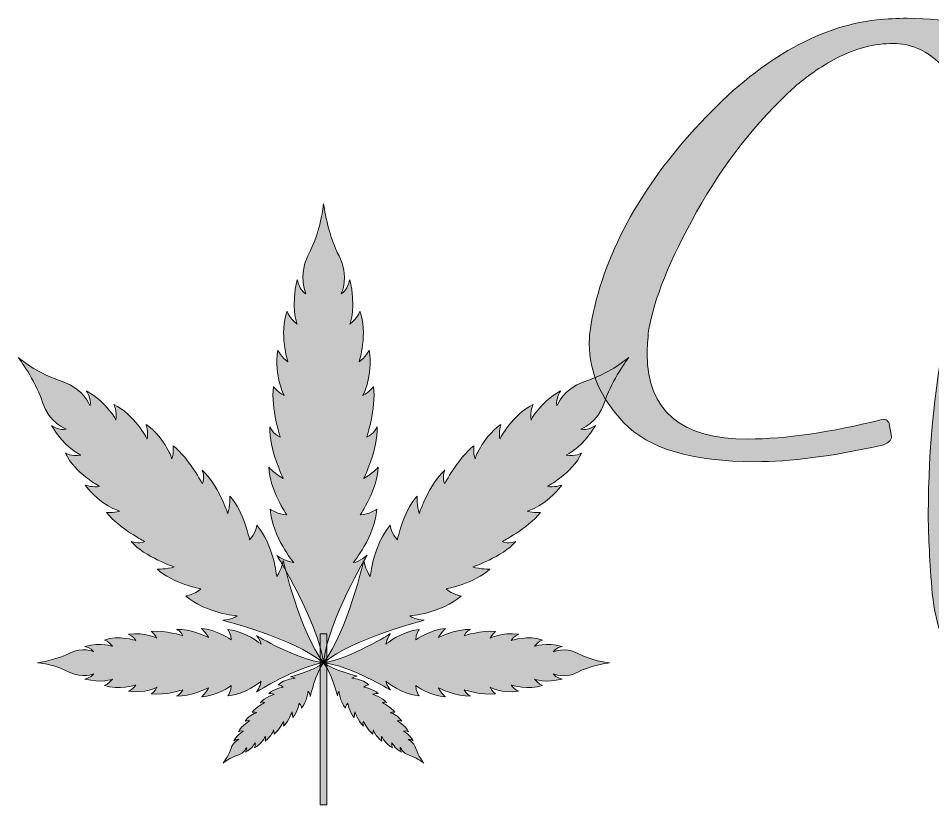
# Model space of a CAD drawing. Extents: x 554 to 1446, y -1398 to -601.
# Drawn here: x 553.7 to 776.8, y -1089.7 to -897.8 of the extents above; entities that cross this region are included whole.
import ezdxf

# ---------------------------------------------------------------- set-up
doc = ezdxf.new("R2010")
doc.units = 0
doc.header["$MEASUREMENT"] = 0
doc.layers.add('katman 1', color=7, linetype='Continuous')

# ---------------------------------------------------------------- blocks, each defined once
blk = doc.blocks.new('block 3')
at = {"layer": 'katman 1', "true_color": 0xffffff}
h = blk.add_hatch(color=7, dxfattribs=at)
h.dxf.hatch_style = 2
edge = h.paths.add_edge_path()
edge.add_spline(control_points=[(869.11, -1082.51), (849.24, -1080.91), (839.08, -1068.27), (838.62, -1044.61), (838.62, -1044.61), (825.18, -1058.45), (825.18, -1058.45), (818.41, -1065.91), (811.23, -1069.64), (803.65, -1069.64), (794.57, -1069.64), (787.94, -1066.07), (783.75, -1058.93), (779.56, -1051.79), (777.17, -1044.41), (776.6, -1036.79), (776.02, -1029.17), (775.74, -1023.12), (775.74, -1018.63), (775.74, -1002.67), (777.46, -986.14), (780.91, -969.06), (784.01, -955.67), (785.56, -943.79), (785.56, -933.45), (785.56, -921.82), (783.09, -913.48), (778.15, -908.42), (774.82, -905.46), (771.2, -903.97), (767.3, -903.97), (762.59, -903.97), (757.94, -905.18), (753.34, -907.58), (749.32, -909.75), (745.93, -912.08), (743.18, -914.56), (733.76, -923.14), (725.78, -933.31), (719.23, -945.06), (712.68, -956.81), (708.78, -966.45), (707.52, -973.99), (707.29, -976.08), (707.17, -978), (707.17, -979.77), (707.17, -993.56), (715.38, -1000.46), (731.81, -1000.46), (740.88, -1000.46), (751.85, -998.86), (764.71, -995.65), (765.06, -995.65), (765.32, -995.69), (765.49, -995.77), (765.66, -995.85), (765.77, -995.95), (765.83, -996.07), (765.89, -996.19), (765.98, -996.29), (766.09, -996.37), (766.09, -996.37), (766.78, -999.74), (766.78, -999.74), (766.78, -1000.86), (765.92, -1001.62), (764.2, -1002.02), (752.25, -1004.67), (742.03, -1005.99), (733.53, -1005.99), (718.14, -1005.99), (707.46, -1002.83), (701.49, -996.49), (695.86, -990.56), (693.05, -984.14), (693.05, -977.24), (693.05, -975.88), (693.16, -974.43), (693.39, -972.91), (696.26, -955.91), (705.22, -939.34), (720.27, -923.22), (734.28, -908.23), (748.58, -899.88), (763.16, -898.2), (765.69, -897.96), (768.16, -897.84), (770.57, -897.84), (781.02, -897.84), (789.18, -899.92), (795.03, -904.09), (802.15, -909.07), (806.66, -915.26), (808.56, -922.68), (810.45, -930.1), (811.4, -937.22), (811.4, -944.04), (811.4, -954.3), (810.08, -966.53), (807.44, -980.73), (805.83, -987.55), (803.93, -997.55), (801.75, -1010.75), (799.57, -1023.94), (798.48, -1034.99), (798.48, -1043.89), (798.48, -1046.86), (798.59, -1049.71), (798.82, -1052.43), (799.86, -1059.89), (801.12, -1063.68), (802.61, -1063.8), (804.11, -1063.92), (804.97, -1063.98), (805.2, -1063.98), (809.91, -1063.98), (815.82, -1058.05), (822.94, -1046.18), (830.41, -1033.99), (838.91, -1011.21), (848.44, -977.84), (854.64, -956.19), (857.97, -940.07), (858.43, -929.48), (858.43, -927.39), (859.64, -926.23), (862.05, -925.99), (868.14, -925.35), (871.7, -925.03), (872.73, -925.03), (881.92, -925.03), (886.69, -927.67), (887.03, -932.97), (886.23, -943.48), (883.35, -955.22), (878.42, -968.22), (878.42, -968.22), (876.35, -974.35), (876.35, -974.35), (876.01, -975.8), (875.43, -977.8), (874.63, -980.37), (872.56, -986.79), (870.12, -995.17), (867.31, -1005.51), (864.49, -1015.86), (862.4, -1025.38), (861.02, -1034.09), (859.64, -1042.79), (858.95, -1049.83), (858.95, -1055.2), (858.95, -1058.49), (859.12, -1061.54), (859.47, -1064.34), (860.61, -1071.8), (864.12, -1075.89), (869.98, -1076.62), (869.98, -1076.62), (870.15, -1076.62), (870.15, -1076.62), (875.66, -1076.62), (880.4, -1073.51), (884.36, -1067.29), (888.32, -1061.08), (891.68, -1053.44), (894.44, -1044.37), (897.2, -1035.31), (899.89, -1026.37), (902.54, -1017.54), (912.87, -981.13), (925.28, -943.88), (939.75, -905.78), (940.32, -905.22), (941.24, -904.94), (942.51, -904.94), (942.51, -904.94), (946.3, -905.78), (946.3, -905.78), (946.3, -905.78), (953.88, -907.22), (953.88, -907.22), (960.88, -908.75), (964.39, -911.75), (964.39, -916.24), (964.39, -918.01), (964.04, -919.53), (963.35, -920.82), (963.35, -920.82), (963.35, -920.94), (963.35, -920.94), (950.6, -954.46), (940.44, -982.58), (932.86, -1005.27), (932.86, -1005.27), (931.31, -1009.84), (931.31, -1009.84), (916.26, -1058.29), (896.16, -1082.51), (871.01, -1082.51), (871.01, -1082.51), (869.11, -1082.51), (869.11, -1082.51)], knot_values=[0, 0, 0, 0, 1, 1, 1, 2, 2, 2, 3, 3, 3, 4, 4, 4, 5, 5, 5, 6, 6, 6, 7, 7, 7, 8, 8, 8, 9, 9, 9, 10, 10, 10, 11, 11, 11, 12, 12, 12, 13, 13, 13, 14, 14, 14, 15, 15, 15, 16, 16, 16, 17, 17, 17, 18, 18, 18, 19, 19, 19, 20, 20, 20, 21, 21, 21, 22, 22, 22, 23, 23, 23, 24, 24, 24, 25, 25, 25, 26, 26, 26, 27, 27, 27, 28, 28, 28, 29, 29, 29, 30, 30, 30, 31, 31, 31, 32, 32, 32, 33, 33, 33, 34, 34, 34, 35, 35, 35, 36, 36, 36, 37, 37, 37, 38, 38, 38, 39, 39, 39, 40, 40, 40, 41, 41, 41, 42, 42, 42, 43, 43, 43, 44, 44, 44, 45, 45, 45, 46, 46, 46, 47, 47, 47, 48, 48, 48, 49, 49, 49, 50, 50, 50, 51, 51, 51, 52, 52, 52, 53, 53, 53, 54, 54, 54, 55, 55, 55, 56, 56, 56, 57, 57, 57, 58, 58, 58, 59, 59, 59, 60, 60, 60, 61, 61, 61, 62, 62, 62, 63, 63, 63, 64, 64, 64, 65, 65, 65, 66, 66, 66, 67, 67, 67, 67], degree=3, periodic=1)
at = {"layer": 'katman 1', "lineweight": 0}
blk.add_open_spline([(869.11, -1082.51), (849.24, -1080.91), (839.08, -1068.27), (838.62, -1044.61), (838.62, -1044.61), (825.18, -1058.45), (825.18, -1058.45), (818.41, -1065.91), (811.23, -1069.64), (803.65, -1069.64), (794.57, -1069.64), (787.94, -1066.07), (783.75, -1058.93), (779.56, -1051.79), (777.17, -1044.41), (776.6, -1036.79), (776.02, -1029.17), (775.74, -1023.12), (775.74, -1018.63), (775.74, -1002.67), (777.46, -986.14), (780.91, -969.06), (784.01, -955.67), (785.56, -943.79), (785.56, -933.45), (785.56, -921.82), (783.09, -913.48), (778.15, -908.42), (774.82, -905.46), (771.2, -903.97), (767.3, -903.97), (762.59, -903.97), (757.94, -905.18), (753.34, -907.58), (749.32, -909.75), (745.93, -912.08), (743.18, -914.56), (733.76, -923.14), (725.78, -933.31), (719.23, -945.06), (712.68, -956.81), (708.78, -966.45), (707.52, -973.99), (707.29, -976.08), (707.17, -978), (707.17, -979.77), (707.17, -993.56), (715.38, -1000.46), (731.81, -1000.46), (740.88, -1000.46), (751.85, -998.86), (764.71, -995.65), (765.06, -995.65), (765.32, -995.69), (765.49, -995.77), (765.66, -995.85), (765.77, -995.95), (765.83, -996.07), (765.89, -996.19), (765.98, -996.29), (766.09, -996.37), (766.09, -996.37), (766.78, -999.74), (766.78, -999.74), (766.78, -1000.86), (765.92, -1001.62), (764.2, -1002.02), (752.25, -1004.67), (742.03, -1005.99), (733.53, -1005.99), (718.14, -1005.99), (707.46, -1002.83), (701.49, -996.49), (695.86, -990.56), (693.05, -984.14), (693.05, -977.24), (693.05, -975.88), (693.16, -974.43), (693.39, -972.91), (696.26, -955.91), (705.22, -939.34), (720.27, -923.22), (734.28, -908.23), (748.58, -899.88), (763.16, -898.2), (765.69, -897.96), (768.16, -897.84), (770.57, -897.84), (781.02, -897.84), (789.18, -899.92), (795.03, -904.09), (802.15, -909.07), (806.66, -915.26), (808.56, -922.68), (810.45, -930.1), (811.4, -937.22), (811.4, -944.04), (811.4, -954.3), (810.08, -966.53), (807.44, -980.73), (805.83, -987.55), (803.93, -997.55), (801.75, -1010.75), (799.57, -1023.94), (798.48, -1034.99), (798.48, -1043.89), (798.48, -1046.86), (798.59, -1049.71), (798.82, -1052.43), (799.86, -1059.89), (801.12, -1063.68), (802.61, -1063.8), (804.11, -1063.92), (804.97, -1063.98), (805.2, -1063.98), (809.91, -1063.98), (815.82, -1058.05), (822.94, -1046.18), (830.41, -1033.99), (838.91, -1011.21), (848.44, -977.84), (854.64, -956.19), (857.97, -940.07), (858.43, -929.48), (858.43, -927.39), (859.64, -926.23), (862.05, -925.99), (868.14, -925.35), (871.7, -925.03), (872.73, -925.03), (881.92, -925.03), (886.69, -927.67), (887.03, -932.97), (886.23, -943.48), (883.35, -955.22), (878.42, -968.22), (878.42, -968.22), (876.35, -974.35), (876.35, -974.35), (876.01, -975.8), (875.43, -977.8), (874.63, -980.37), (872.56, -986.79), (870.12, -995.17), (867.31, -1005.51), (864.49, -1015.86), (862.4, -1025.38), (861.02, -1034.09), (859.64, -1042.79), (858.95, -1049.83), (858.95, -1055.2), (858.95, -1058.49), (859.12, -1061.54), (859.47, -1064.34), (860.61, -1071.8), (864.12, -1075.89), (869.98, -1076.62), (869.98, -1076.62), (870.15, -1076.62), (870.15, -1076.62), (875.66, -1076.62), (880.4, -1073.51), (884.36, -1067.29), (888.32, -1061.08), (891.68, -1053.44), (894.44, -1044.37), (897.2, -1035.31), (899.89, -1026.37), (902.54, -1017.54), (912.87, -981.13), (925.28, -943.88), (939.75, -905.78), (940.32, -905.22), (941.24, -904.94), (942.51, -904.94), (942.51, -904.94), (946.3, -905.78), (946.3, -905.78), (946.3, -905.78), (953.88, -907.22), (953.88, -907.22), (960.88, -908.75), (964.39, -911.75), (964.39, -916.24), (964.39, -918.01), (964.04, -919.53), (963.35, -920.82), (963.35, -920.82), (963.35, -920.94), (963.35, -920.94), (950.6, -954.46), (940.44, -982.58), (932.86, -1005.27), (932.86, -1005.27), (931.31, -1009.84), (931.31, -1009.84), (916.26, -1058.29), (896.16, -1082.51), (871.01, -1082.51), (871.01, -1082.51), (869.11, -1082.51), (869.11, -1082.51)], degree=3, knots=[0, 0, 0, 0, 1, 1, 1, 2, 2, 2, 3, 3, 3, 4, 4, 4, 5, 5, 5, 6, 6, 6, 7, 7, 7, 8, 8, 8, 9, 9, 9, 10, 10, 10, 11, 11, 11, 12, 12, 12, 13, 13, 13, 14, 14, 14, 15, 15, 15, 16, 16, 16, 17, 17, 17, 18, 18, 18, 19, 19, 19, 20, 20, 20, 21, 21, 21, 22, 22, 22, 23, 23, 23, 24, 24, 24, 25, 25, 25, 26, 26, 26, 27, 27, 27, 28, 28, 28, 29, 29, 29, 30, 30, 30, 31, 31, 31, 32, 32, 32, 33, 33, 33, 34, 34, 34, 35, 35, 35, 36, 36, 36, 37, 37, 37, 38, 38, 38, 39, 39, 39, 40, 40, 40, 41, 41, 41, 42, 42, 42, 43, 43, 43, 44, 44, 44, 45, 45, 45, 46, 46, 46, 47, 47, 47, 48, 48, 48, 49, 49, 49, 50, 50, 50, 51, 51, 51, 52, 52, 52, 53, 53, 53, 54, 54, 54, 55, 55, 55, 56, 56, 56, 57, 57, 57, 58, 58, 58, 59, 59, 59, 60, 60, 60, 61, 61, 61, 62, 62, 62, 63, 63, 63, 64, 64, 64, 65, 65, 65, 66, 66, 66, 67, 67, 67, 67], dxfattribs=at)
blk = doc.blocks.new('block 8')
at = {"layer": 'katman 1', "true_color": 0x0dbf00}
h = blk.add_hatch(color=92, dxfattribs=at)
h.dxf.hatch_style = 2
h.paths.add_polyline_path([(629.04, -1089.66), (627.37, -1089.66), (627.37, -1047.97), (629.04, -1047.97)])
at = {"layer": 'katman 1', "lineweight": 0}
blk.add_lwpolyline([(629.04, -1089.66), (627.37, -1089.66), (627.37, -1047.97), (629.04, -1047.97), (629.04, -1089.66)], dxfattribs=at)
blk = doc.blocks.new('block 7')
at = {"layer": 'katman 1', "true_color": 0x0dbf00}
h = blk.add_hatch(color=92, dxfattribs=at)
h.dxf.hatch_style = 2
edge = h.paths.add_edge_path()
edge.add_spline(control_points=[(628.2, -943.06), (628.43, -944.75), (629.63, -951.32), (632, -955.79), (634.6, -960.7), (632.54, -965.01), (632.54, -965.01), (632.58, -964.99), (632.62, -964.97), (632.65, -964.95), (634.03, -964.14), (634.6, -961.63), (634.6, -961.63), (636.28, -967.93), (634.65, -972.45), (634.65, -972.45), (636.6, -970.99), (637.09, -969.26), (637.09, -969.26), (639.1, -974.64), (636.91, -981.61), (636.91, -981.61), (638.34, -980.75), (639.37, -978.75), (639.37, -978.75), (640.29, -985.33), (637.8, -989.84), (637.8, -989.84), (639.37, -989.04), (640.43, -987.65), (640.43, -987.65), (641.05, -993.09), (638.77, -1000), (638.77, -1000), (640.41, -999.41), (641.27, -997.47), (641.27, -997.47), (641.58, -1002.9), (638.03, -1010.07), (638.03, -1010.07), (639.77, -1009.22), (641.57, -1007.32), (641.57, -1007.32), (641.32, -1012.9), (637.16, -1018.96), (637.16, -1018.96), (639.3, -1018.92), (641.19, -1017.58), (641.19, -1017.58), (640.72, -1024.29), (635.47, -1030.6), (635.47, -1030.6), (637.1, -1030.38), (638.85, -1028.79), (638.85, -1028.79), (638.85, -1028.79), (629.29, -1044.81), (628.2, -1055.03), (626.8, -1044.87), (616.83, -1028.86), (616.83, -1028.86), (616.83, -1028.86), (618.72, -1030.29), (620.94, -1030.6), (620.94, -1030.6), (615.68, -1024.29), (615.21, -1017.58), (615.21, -1017.58), (617.11, -1018.92), (619.24, -1018.96), (619.24, -1018.96), (615.09, -1012.9), (614.84, -1007.32), (614.84, -1007.32), (616.64, -1009.22), (618.38, -1010.07), (618.38, -1010.07), (614.83, -1002.9), (615.14, -997.47), (615.14, -997.47), (616, -999.41), (617.64, -1000), (617.64, -1000), (615.36, -993.09), (615.98, -987.65), (615.98, -987.65), (617.04, -989.04), (618.61, -989.84), (618.61, -989.84), (616.12, -985.33), (617.04, -978.75), (617.04, -978.75), (618.07, -980.75), (619.5, -981.61), (619.5, -981.61), (617.31, -974.64), (619.32, -969.26), (619.32, -969.26), (619.8, -970.99), (621.76, -972.45), (621.76, -972.45), (620.13, -967.93), (621.81, -961.63), (621.81, -961.63), (622.37, -964.14), (623.75, -964.95), (623.79, -964.97), (623.83, -964.99), (623.87, -965.01), (623.87, -965.01), (621.97, -960.66), (624.41, -955.79), (627.55, -949.51), (628, -944.84), (628.2, -943.06)], knot_values=[0, 0, 0, 0, 1, 1, 1, 2, 2, 2, 3, 3, 3, 4, 4, 4, 5, 5, 5, 6, 6, 6, 7, 7, 7, 8, 8, 8, 9, 9, 9, 10, 10, 10, 11, 11, 11, 12, 12, 12, 13, 13, 13, 14, 14, 14, 15, 15, 15, 16, 16, 16, 17, 17, 17, 18, 18, 18, 19, 19, 19, 20, 20, 20, 21, 21, 21, 22, 22, 22, 23, 23, 23, 24, 24, 24, 25, 25, 25, 26, 26, 26, 27, 27, 27, 28, 28, 28, 29, 29, 29, 30, 30, 30, 31, 31, 31, 32, 32, 32, 33, 33, 33, 34, 34, 34, 35, 35, 35, 36, 36, 36, 37, 37, 37, 38, 38, 38, 38], degree=3, periodic=1)
h = blk.add_hatch(color=92, dxfattribs=at)
h.dxf.hatch_style = 2
edge = h.paths.add_edge_path()
edge.add_spline(control_points=[(553.75, -980.57), (554.72, -981.85), (558.29, -987.02), (559.69, -991.56), (561.22, -996.55), (565.46, -998.05), (565.46, -998.05), (565.42, -998.07), (565.38, -998.08), (565.34, -998.09), (563.89, -998.47), (561.84, -997.17), (561.84, -997.17), (564.92, -1002.48), (569, -1004.4), (569, -1004.4), (566.73, -1004.73), (565.26, -1003.91), (565.26, -1003.91), (567.5, -1008.81), (573.59, -1012), (573.59, -1012), (572.07, -1012.37), (570.06, -1011.73), (570.06, -1011.73), (573.82, -1016.72), (578.48, -1018.06), (578.48, -1018.06), (576.9, -1018.57), (575.27, -1018.35), (575.27, -1018.35), (578.48, -1022.38), (584.58, -1025.46), (584.58, -1025.46), (583.1, -1026.16), (581.25, -1025.44), (581.25, -1025.44), (584.65, -1029.25), (591.77, -1031.66), (591.77, -1031.66), (590.06, -1032.26), (587.59, -1032.19), (587.59, -1032.19), (591.47, -1035.73), (598.26, -1037), (598.26, -1037), (596.81, -1038.39), (594.66, -1038.76), (594.66, -1038.76), (599.44, -1042.92), (607.13, -1043.61), (607.13, -1043.61), (605.89, -1044.55), (603.67, -1044.66), (603.67, -1044.66), (603.67, -1044.66), (620.68, -1048.95), (628.2, -1055.03), (622.39, -1047.34), (618.37, -1030.06), (618.37, -1030.06), (618.37, -1030.06), (618.06, -1032.27), (616.79, -1033.96), (616.79, -1033.96), (616.09, -1026.27), (611.94, -1021.49), (611.94, -1021.49), (611.57, -1023.64), (610.18, -1025.09), (610.18, -1025.09), (608.91, -1018.29), (605.37, -1014.41), (605.37, -1014.41), (605.43, -1016.88), (604.84, -1018.59), (604.84, -1018.59), (602.43, -1011.47), (598.62, -1008.07), (598.62, -1008.07), (599.34, -1009.93), (598.64, -1011.41), (598.64, -1011.41), (595.56, -1005.3), (591.52, -1002.09), (591.52, -1002.09), (591.75, -1003.73), (591.23, -1005.3), (591.23, -1005.3), (589.89, -1000.64), (584.91, -996.88), (584.91, -996.88), (585.55, -998.89), (585.17, -1000.42), (585.17, -1000.42), (581.99, -994.33), (577.08, -992.08), (577.08, -992.08), (577.9, -993.56), (577.58, -995.83), (577.58, -995.83), (575.66, -991.74), (570.34, -988.67), (570.34, -988.67), (571.64, -990.72), (571.26, -992.17), (571.25, -992.21), (571.24, -992.25), (571.23, -992.29), (571.23, -992.29), (569.6, -988.13), (564.73, -986.51), (558.47, -984.42), (555.07, -981.62), (553.75, -980.57)], knot_values=[0, 0, 0, 0, 1, 1, 1, 2, 2, 2, 3, 3, 3, 4, 4, 4, 5, 5, 5, 6, 6, 6, 7, 7, 7, 8, 8, 8, 9, 9, 9, 10, 10, 10, 11, 11, 11, 12, 12, 12, 13, 13, 13, 14, 14, 14, 15, 15, 15, 16, 16, 16, 17, 17, 17, 18, 18, 18, 19, 19, 19, 20, 20, 20, 21, 21, 21, 22, 22, 22, 23, 23, 23, 24, 24, 24, 25, 25, 25, 26, 26, 26, 27, 27, 27, 28, 28, 28, 29, 29, 29, 30, 30, 30, 31, 31, 31, 32, 32, 32, 33, 33, 33, 34, 34, 34, 35, 35, 35, 36, 36, 36, 37, 37, 37, 38, 38, 38, 38], degree=3, periodic=1)
h = blk.add_hatch(color=92, dxfattribs=at)
h.dxf.hatch_style = 2
edge = h.paths.add_edge_path()
edge.add_spline(control_points=[(702.66, -980.57), (701.69, -981.85), (698.12, -987.02), (696.72, -991.56), (695.19, -996.55), (690.95, -998.05), (690.95, -998.05), (690.99, -998.07), (691.02, -998.08), (691.06, -998.09), (692.52, -998.47), (694.57, -997.17), (694.57, -997.17), (691.49, -1002.48), (687.41, -1004.4), (687.41, -1004.4), (689.68, -1004.73), (691.15, -1003.91), (691.15, -1003.91), (688.91, -1008.81), (682.82, -1012), (682.82, -1012), (684.34, -1012.37), (686.35, -1011.73), (686.35, -1011.73), (682.59, -1016.72), (677.93, -1018.06), (677.93, -1018.06), (679.51, -1018.57), (681.14, -1018.35), (681.14, -1018.35), (677.93, -1022.38), (671.83, -1025.46), (671.83, -1025.46), (673.31, -1026.16), (675.16, -1025.44), (675.16, -1025.44), (671.76, -1029.25), (664.64, -1031.66), (664.64, -1031.66), (666.35, -1032.26), (668.82, -1032.19), (668.82, -1032.19), (664.94, -1035.73), (658.15, -1037), (658.15, -1037), (659.6, -1038.39), (661.75, -1038.76), (661.75, -1038.76), (656.97, -1042.92), (649.28, -1043.61), (649.28, -1043.61), (650.51, -1044.55), (652.74, -1044.66), (652.74, -1044.66), (652.74, -1044.66), (635.72, -1048.95), (628.2, -1055.03), (634.02, -1047.34), (638.04, -1030.06), (638.04, -1030.06), (638.04, -1030.06), (638.35, -1032.27), (639.62, -1033.96), (639.62, -1033.96), (640.32, -1026.27), (644.47, -1021.49), (644.47, -1021.49), (644.84, -1023.64), (646.23, -1025.09), (646.23, -1025.09), (647.5, -1018.29), (651.04, -1014.41), (651.04, -1014.41), (650.98, -1016.88), (651.57, -1018.59), (651.57, -1018.59), (653.98, -1011.47), (657.79, -1008.07), (657.79, -1008.07), (657.07, -1009.93), (657.77, -1011.41), (657.77, -1011.41), (660.85, -1005.3), (664.89, -1002.09), (664.89, -1002.09), (664.66, -1003.73), (665.18, -1005.3), (665.18, -1005.3), (666.52, -1000.64), (671.5, -996.88), (671.5, -996.88), (670.86, -998.89), (671.24, -1000.42), (671.24, -1000.42), (674.42, -994.33), (679.33, -992.08), (679.33, -992.08), (678.51, -993.56), (678.83, -995.83), (678.83, -995.83), (680.75, -991.74), (686.06, -988.67), (686.06, -988.67), (684.77, -990.72), (685.15, -992.17), (685.16, -992.21), (685.17, -992.25), (685.18, -992.29), (685.18, -992.29), (686.81, -988.13), (691.68, -986.51), (697.94, -984.42), (701.34, -981.62), (702.66, -980.57)], knot_values=[0, 0, 0, 0, 1, 1, 1, 2, 2, 2, 3, 3, 3, 4, 4, 4, 5, 5, 5, 6, 6, 6, 7, 7, 7, 8, 8, 8, 9, 9, 9, 10, 10, 10, 11, 11, 11, 12, 12, 12, 13, 13, 13, 14, 14, 14, 15, 15, 15, 16, 16, 16, 17, 17, 17, 18, 18, 18, 19, 19, 19, 20, 20, 20, 21, 21, 21, 22, 22, 22, 23, 23, 23, 24, 24, 24, 25, 25, 25, 26, 26, 26, 27, 27, 27, 28, 28, 28, 29, 29, 29, 30, 30, 30, 31, 31, 31, 32, 32, 32, 33, 33, 33, 34, 34, 34, 35, 35, 35, 36, 36, 36, 37, 37, 37, 38, 38, 38, 38], degree=3, periodic=1)
h = blk.add_hatch(color=92, dxfattribs=at)
h.dxf.hatch_style = 2
edge = h.paths.add_edge_path()
edge.add_spline(control_points=[(558.41, -1055.03), (559.47, -1054.89), (563.56, -1054.14), (566.34, -1052.67), (569.41, -1051.04), (572.1, -1052.33), (572.1, -1052.33), (572.08, -1052.3), (572.07, -1052.28), (572.06, -1052.26), (571.55, -1051.4), (569.99, -1051.04), (569.99, -1051.04), (573.92, -1050), (576.73, -1051.01), (576.73, -1051.01), (575.82, -1049.79), (574.74, -1049.49), (574.74, -1049.49), (578.1, -1048.24), (582.44, -1049.6), (582.44, -1049.6), (581.9, -1048.71), (580.66, -1048.07), (580.66, -1048.07), (584.76, -1047.5), (587.57, -1049.05), (587.57, -1049.05), (587.07, -1048.07), (586.2, -1047.41), (586.2, -1047.41), (589.6, -1047.02), (593.9, -1048.44), (593.9, -1048.44), (593.54, -1047.42), (592.33, -1046.89), (592.33, -1046.89), (595.71, -1046.7), (600.18, -1048.9), (600.18, -1048.9), (599.65, -1047.82), (598.47, -1046.7), (598.47, -1046.7), (601.94, -1046.85), (605.72, -1049.44), (605.72, -1049.44), (605.69, -1048.12), (604.86, -1046.93), (604.86, -1046.93), (609.05, -1047.23), (612.98, -1050.5), (612.98, -1050.5), (612.84, -1049.49), (611.85, -1048.39), (611.85, -1048.39), (611.85, -1048.39), (621.83, -1054.35), (628.2, -1055.03), (621.87, -1055.91), (611.89, -1062.12), (611.89, -1062.12), (611.89, -1062.12), (612.78, -1060.94), (612.98, -1059.56), (612.98, -1059.56), (609.05, -1062.83), (604.86, -1063.13), (604.86, -1063.13), (605.69, -1061.94), (605.72, -1060.62), (605.72, -1060.62), (601.94, -1063.2), (598.47, -1063.36), (598.47, -1063.36), (599.65, -1062.24), (600.18, -1061.15), (600.18, -1061.15), (595.71, -1063.36), (592.33, -1063.17), (592.33, -1063.17), (593.54, -1062.64), (593.9, -1061.62), (593.9, -1061.62), (589.6, -1063.04), (586.2, -1062.65), (586.2, -1062.65), (587.07, -1061.99), (587.57, -1061.01), (587.57, -1061.01), (584.76, -1062.56), (580.66, -1061.99), (580.66, -1061.99), (581.9, -1061.35), (582.44, -1060.46), (582.44, -1060.46), (578.1, -1061.82), (574.74, -1060.57), (574.74, -1060.57), (575.82, -1060.27), (576.73, -1059.05), (576.73, -1059.05), (573.92, -1060.06), (569.99, -1059.02), (569.99, -1059.02), (571.55, -1058.66), (572.06, -1057.8), (572.07, -1057.78), (572.08, -1057.76), (572.1, -1057.73), (572.1, -1057.73), (569.39, -1058.91), (566.34, -1057.39), (562.43, -1055.44), (559.52, -1055.16), (558.41, -1055.03)], knot_values=[0, 0, 0, 0, 1, 1, 1, 2, 2, 2, 3, 3, 3, 4, 4, 4, 5, 5, 5, 6, 6, 6, 7, 7, 7, 8, 8, 8, 9, 9, 9, 10, 10, 10, 11, 11, 11, 12, 12, 12, 13, 13, 13, 14, 14, 14, 15, 15, 15, 16, 16, 16, 17, 17, 17, 18, 18, 18, 19, 19, 19, 20, 20, 20, 21, 21, 21, 22, 22, 22, 23, 23, 23, 24, 24, 24, 25, 25, 25, 26, 26, 26, 27, 27, 27, 28, 28, 28, 29, 29, 29, 30, 30, 30, 31, 31, 31, 32, 32, 32, 33, 33, 33, 34, 34, 34, 35, 35, 35, 36, 36, 36, 37, 37, 37, 38, 38, 38, 38], degree=3, periodic=1)
h = blk.add_hatch(color=92, dxfattribs=at)
h.dxf.hatch_style = 2
edge = h.paths.add_edge_path()
edge.add_spline(control_points=[(698, -1055.03), (696.94, -1055.17), (692.85, -1055.92), (690.07, -1057.4), (687, -1059.02), (684.31, -1057.73), (684.31, -1057.73), (684.32, -1057.76), (684.34, -1057.78), (684.35, -1057.8), (684.85, -1058.66), (686.42, -1059.02), (686.42, -1059.02), (682.49, -1060.06), (679.68, -1059.05), (679.68, -1059.05), (680.59, -1060.27), (681.66, -1060.57), (681.66, -1060.57), (678.31, -1061.82), (673.97, -1060.46), (673.97, -1060.46), (674.51, -1061.35), (675.75, -1061.99), (675.75, -1061.99), (671.65, -1062.56), (668.84, -1061.01), (668.84, -1061.01), (669.33, -1061.99), (670.2, -1062.65), (670.2, -1062.65), (666.81, -1063.04), (662.51, -1061.62), (662.51, -1061.62), (662.87, -1062.64), (664.08, -1063.17), (664.08, -1063.17), (660.7, -1063.36), (656.23, -1061.16), (656.23, -1061.16), (656.75, -1062.24), (657.94, -1063.36), (657.94, -1063.36), (654.47, -1063.21), (650.69, -1060.62), (650.69, -1060.62), (650.71, -1061.94), (651.55, -1063.13), (651.55, -1063.13), (647.36, -1062.83), (643.43, -1059.56), (643.43, -1059.56), (643.57, -1060.57), (644.56, -1061.67), (644.56, -1061.67), (644.56, -1061.67), (634.58, -1055.71), (628.2, -1055.03), (634.54, -1054.15), (644.51, -1047.94), (644.51, -1047.94), (644.51, -1047.94), (643.63, -1049.12), (643.43, -1050.5), (643.43, -1050.5), (647.36, -1047.23), (651.55, -1046.93), (651.55, -1046.93), (650.71, -1048.12), (650.69, -1049.44), (650.69, -1049.44), (654.47, -1046.85), (657.94, -1046.7), (657.94, -1046.7), (656.75, -1047.82), (656.23, -1048.91), (656.23, -1048.91), (660.7, -1046.7), (664.08, -1046.89), (664.08, -1046.89), (662.87, -1047.42), (662.51, -1048.44), (662.51, -1048.44), (666.81, -1047.02), (670.2, -1047.41), (670.2, -1047.41), (669.33, -1048.07), (668.84, -1049.05), (668.84, -1049.05), (671.65, -1047.5), (675.75, -1048.07), (675.75, -1048.07), (674.51, -1048.71), (673.97, -1049.6), (673.97, -1049.6), (678.31, -1048.24), (681.66, -1049.49), (681.66, -1049.49), (680.59, -1049.79), (679.68, -1051.01), (679.68, -1051.01), (682.49, -1050), (686.42, -1051.04), (686.42, -1051.04), (684.85, -1051.4), (684.35, -1052.26), (684.34, -1052.28), (684.32, -1052.3), (684.31, -1052.33), (684.31, -1052.33), (687.02, -1051.15), (690.06, -1052.67), (693.98, -1054.62), (696.89, -1054.9), (698, -1055.03)], knot_values=[0, 0, 0, 0, 1, 1, 1, 2, 2, 2, 3, 3, 3, 4, 4, 4, 5, 5, 5, 6, 6, 6, 7, 7, 7, 8, 8, 8, 9, 9, 9, 10, 10, 10, 11, 11, 11, 12, 12, 12, 13, 13, 13, 14, 14, 14, 15, 15, 15, 16, 16, 16, 17, 17, 17, 18, 18, 18, 19, 19, 19, 20, 20, 20, 21, 21, 21, 22, 22, 22, 23, 23, 23, 24, 24, 24, 25, 25, 25, 26, 26, 26, 27, 27, 27, 28, 28, 28, 29, 29, 29, 30, 30, 30, 31, 31, 31, 32, 32, 32, 33, 33, 33, 34, 34, 34, 35, 35, 35, 36, 36, 36, 37, 37, 37, 38, 38, 38, 38], degree=3, periodic=1)
h = blk.add_hatch(color=92, dxfattribs=at)
h.dxf.hatch_style = 2
edge = h.paths.add_edge_path()
edge.add_spline(control_points=[(603.7, -1079.53), (604.02, -1079.12), (605.19, -1077.41), (605.65, -1075.92), (606.16, -1074.28), (607.55, -1073.78), (607.55, -1073.78), (607.54, -1073.78), (607.53, -1073.77), (607.52, -1073.77), (607.04, -1073.64), (606.36, -1074.07), (606.36, -1074.07), (607.38, -1072.32), (608.72, -1071.69), (608.72, -1071.69), (607.97, -1071.58), (607.49, -1071.86), (607.49, -1071.86), (608.23, -1070.24), (610.23, -1069.19), (610.23, -1069.19), (609.73, -1069.07), (609.07, -1069.28), (609.07, -1069.28), (610.3, -1067.64), (611.84, -1067.2), (611.84, -1067.2), (611.32, -1067.03), (610.78, -1067.1), (610.78, -1067.1), (611.84, -1065.77), (613.85, -1064.76), (613.85, -1064.76), (613.36, -1064.53), (612.75, -1064.77), (612.75, -1064.77), (613.87, -1063.51), (616.21, -1062.72), (616.21, -1062.72), (615.65, -1062.52), (614.84, -1062.55), (614.84, -1062.55), (616.11, -1061.38), (618.35, -1060.96), (618.35, -1060.96), (617.87, -1060.51), (617.16, -1060.38), (617.16, -1060.38), (618.74, -1059.02), (621.27, -1058.79), (621.27, -1058.79), (620.86, -1058.48), (620.13, -1058.44), (620.13, -1058.44), (620.13, -1058.44), (625.73, -1057.03), (628.2, -1055.03), (626.29, -1057.56), (624.97, -1063.25), (624.97, -1063.25), (624.97, -1063.25), (624.87, -1062.52), (624.45, -1061.97), (624.45, -1061.97), (624.22, -1064.5), (622.85, -1066.07), (622.85, -1066.07), (622.73, -1065.36), (622.27, -1064.88), (622.27, -1064.88), (621.85, -1067.12), (620.69, -1068.4), (620.69, -1068.4), (620.71, -1067.58), (620.51, -1067.02), (620.51, -1067.02), (619.72, -1069.37), (618.47, -1070.48), (618.47, -1070.48), (618.7, -1069.87), (618.47, -1069.39), (618.47, -1069.39), (617.46, -1071.4), (616.13, -1072.45), (616.13, -1072.45), (616.21, -1071.91), (616.04, -1071.4), (616.04, -1071.4), (615.59, -1072.93), (613.95, -1074.17), (613.95, -1074.17), (614.16, -1073.51), (614.04, -1073), (614.04, -1073), (612.99, -1075.01), (611.38, -1075.75), (611.38, -1075.75), (611.65, -1075.26), (611.54, -1074.52), (611.54, -1074.52), (610.91, -1075.86), (609.16, -1076.87), (609.16, -1076.87), (609.59, -1076.2), (609.46, -1075.72), (609.46, -1075.71), (609.46, -1075.69), (609.45, -1075.68), (609.45, -1075.68), (608.92, -1077.05), (607.31, -1077.58), (605.25, -1078.27), (604.13, -1079.19), (603.7, -1079.53)], knot_values=[0, 0, 0, 0, 1, 1, 1, 2, 2, 2, 3, 3, 3, 4, 4, 4, 5, 5, 5, 6, 6, 6, 7, 7, 7, 8, 8, 8, 9, 9, 9, 10, 10, 10, 11, 11, 11, 12, 12, 12, 13, 13, 13, 14, 14, 14, 15, 15, 15, 16, 16, 16, 17, 17, 17, 18, 18, 18, 19, 19, 19, 20, 20, 20, 21, 21, 21, 22, 22, 22, 23, 23, 23, 24, 24, 24, 25, 25, 25, 26, 26, 26, 27, 27, 27, 28, 28, 28, 29, 29, 29, 30, 30, 30, 31, 31, 31, 32, 32, 32, 33, 33, 33, 34, 34, 34, 35, 35, 35, 36, 36, 36, 37, 37, 37, 38, 38, 38, 38], degree=3, periodic=1)
h = blk.add_hatch(color=92, dxfattribs=at)
h.dxf.hatch_style = 2
edge = h.paths.add_edge_path()
edge.add_spline(control_points=[(652.71, -1079.53), (652.29, -1079.22), (650.59, -1078.04), (649.09, -1077.58), (647.45, -1077.07), (646.96, -1075.68), (646.96, -1075.68), (646.95, -1075.69), (646.95, -1075.71), (646.94, -1075.72), (646.82, -1076.2), (647.25, -1076.87), (647.25, -1076.87), (645.5, -1075.86), (644.87, -1074.52), (644.87, -1074.52), (644.76, -1075.26), (645.03, -1075.75), (645.03, -1075.75), (643.41, -1075.01), (642.37, -1073), (642.37, -1073), (642.24, -1073.51), (642.45, -1074.17), (642.45, -1074.17), (640.81, -1072.93), (640.37, -1071.4), (640.37, -1071.4), (640.2, -1071.91), (640.28, -1072.45), (640.28, -1072.45), (638.95, -1071.4), (637.94, -1069.39), (637.94, -1069.39), (637.7, -1069.87), (637.94, -1070.48), (637.94, -1070.48), (636.69, -1069.37), (635.89, -1067.02), (635.89, -1067.02), (635.7, -1067.59), (635.72, -1068.4), (635.72, -1068.4), (634.55, -1067.12), (634.14, -1064.88), (634.14, -1064.88), (633.68, -1065.36), (633.56, -1066.07), (633.56, -1066.07), (632.19, -1064.5), (631.96, -1061.97), (631.96, -1061.97), (631.65, -1062.37), (631.62, -1063.1), (631.62, -1063.1), (631.62, -1063.1), (630.2, -1057.5), (628.2, -1055.03), (630.74, -1056.94), (636.42, -1058.27), (636.42, -1058.27), (636.42, -1058.27), (635.69, -1058.37), (635.14, -1058.79), (635.14, -1058.79), (637.67, -1059.02), (639.24, -1060.38), (639.24, -1060.38), (638.54, -1060.51), (638.06, -1060.96), (638.06, -1060.96), (640.3, -1061.38), (641.57, -1062.55), (641.57, -1062.55), (640.76, -1062.52), (640.19, -1062.72), (640.19, -1062.72), (642.54, -1063.51), (643.66, -1064.77), (643.66, -1064.77), (643.05, -1064.53), (642.56, -1064.76), (642.56, -1064.76), (644.57, -1065.77), (645.63, -1067.1), (645.63, -1067.1), (645.09, -1067.03), (644.57, -1067.2), (644.57, -1067.2), (646.1, -1067.64), (647.34, -1069.28), (647.34, -1069.28), (646.68, -1069.07), (646.18, -1069.19), (646.18, -1069.19), (648.18, -1070.24), (648.92, -1071.86), (648.92, -1071.86), (648.44, -1071.58), (647.69, -1071.69), (647.69, -1071.69), (649.03, -1072.32), (650.05, -1074.07), (650.05, -1074.07), (649.37, -1073.64), (648.89, -1073.77), (648.88, -1073.77), (648.87, -1073.78), (648.85, -1073.78), (648.85, -1073.78), (650.22, -1074.32), (650.75, -1075.92), (651.44, -1077.98), (652.36, -1079.1), (652.71, -1079.53)], knot_values=[0, 0, 0, 0, 1, 1, 1, 2, 2, 2, 3, 3, 3, 4, 4, 4, 5, 5, 5, 6, 6, 6, 7, 7, 7, 8, 8, 8, 9, 9, 9, 10, 10, 10, 11, 11, 11, 12, 12, 12, 13, 13, 13, 14, 14, 14, 15, 15, 15, 16, 16, 16, 17, 17, 17, 18, 18, 18, 19, 19, 19, 20, 20, 20, 21, 21, 21, 22, 22, 22, 23, 23, 23, 24, 24, 24, 25, 25, 25, 26, 26, 26, 27, 27, 27, 28, 28, 28, 29, 29, 29, 30, 30, 30, 31, 31, 31, 32, 32, 32, 33, 33, 33, 34, 34, 34, 35, 35, 35, 36, 36, 36, 37, 37, 37, 38, 38, 38, 38], degree=3, periodic=1)
at = {"layer": 'katman 1', "lineweight": 0}
for points in [[(628.2, -943.06), (628.43, -944.75), (629.63, -951.32), (632, -955.79), (634.6, -960.7), (632.54, -965.01), (632.54, -965.01), (632.58, -964.99), (632.62, -964.97), (632.65, -964.95), (634.03, -964.14), (634.6, -961.63), (634.6, -961.63), (636.28, -967.93), (634.65, -972.45), (634.65, -972.45), (636.6, -970.99), (637.09, -969.26), (637.09, -969.26), (639.1, -974.64), (636.91, -981.61), (636.91, -981.61), (638.34, -980.75), (639.37, -978.75), (639.37, -978.75), (640.29, -985.33), (637.8, -989.84), (637.8, -989.84), (639.37, -989.04), (640.43, -987.65), (640.43, -987.65), (641.05, -993.09), (638.77, -1000), (638.77, -1000), (640.41, -999.41), (641.27, -997.47), (641.27, -997.47), (641.58, -1002.9), (638.03, -1010.07), (638.03, -1010.07), (639.77, -1009.22), (641.57, -1007.32), (641.57, -1007.32), (641.32, -1012.9), (637.16, -1018.96), (637.16, -1018.96), (639.3, -1018.92), (641.19, -1017.58), (641.19, -1017.58), (640.72, -1024.29), (635.47, -1030.6), (635.47, -1030.6), (637.1, -1030.38), (638.85, -1028.79), (638.85, -1028.79), (638.85, -1028.79), (629.29, -1044.81), (628.2, -1055.03), (626.8, -1044.87), (616.83, -1028.86), (616.83, -1028.86), (616.83, -1028.86), (618.72, -1030.29), (620.94, -1030.6), (620.94, -1030.6), (615.68, -1024.29), (615.21, -1017.58), (615.21, -1017.58), (617.11, -1018.92), (619.24, -1018.96), (619.24, -1018.96), (615.09, -1012.9), (614.84, -1007.32), (614.84, -1007.32), (616.64, -1009.22), (618.38, -1010.07), (618.38, -1010.07), (614.83, -1002.9), (615.14, -997.47), (615.14, -997.47), (616, -999.41), (617.64, -1000), (617.64, -1000), (615.36, -993.09), (615.98, -987.65), (615.98, -987.65), (617.04, -989.04), (618.61, -989.84), (618.61, -989.84), (616.12, -985.33), (617.04, -978.75), (617.04, -978.75), (618.07, -980.75), (619.5, -981.61), (619.5, -981.61), (617.31, -974.64), (619.32, -969.26), (619.32, -969.26), (619.8, -970.99), (621.76, -972.45), (621.76, -972.45), (620.13, -967.93), (621.81, -961.63), (621.81, -961.63), (622.37, -964.14), (623.75, -964.95), (623.79, -964.97), (623.83, -964.99), (623.87, -965.01), (623.87, -965.01), (621.97, -960.66), (624.41, -955.79), (627.55, -949.51), (628, -944.84), (628.2, -943.06)], [(553.75, -980.57), (554.72, -981.85), (558.29, -987.02), (559.69, -991.56), (561.22, -996.55), (565.46, -998.05), (565.46, -998.05), (565.42, -998.07), (565.38, -998.08), (565.34, -998.09), (563.89, -998.47), (561.84, -997.17), (561.84, -997.17), (564.92, -1002.48), (569, -1004.4), (569, -1004.4), (566.73, -1004.73), (565.26, -1003.91), (565.26, -1003.91), (567.5, -1008.81), (573.59, -1012), (573.59, -1012), (572.07, -1012.37), (570.06, -1011.73), (570.06, -1011.73), (573.82, -1016.72), (578.48, -1018.06), (578.48, -1018.06), (576.9, -1018.57), (575.27, -1018.35), (575.27, -1018.35), (578.48, -1022.38), (584.58, -1025.46), (584.58, -1025.46), (583.1, -1026.16), (581.25, -1025.44), (581.25, -1025.44), (584.65, -1029.25), (591.77, -1031.66), (591.77, -1031.66), (590.06, -1032.26), (587.59, -1032.19), (587.59, -1032.19), (591.47, -1035.73), (598.26, -1037), (598.26, -1037), (596.81, -1038.39), (594.66, -1038.76), (594.66, -1038.76), (599.44, -1042.92), (607.13, -1043.61), (607.13, -1043.61), (605.89, -1044.55), (603.67, -1044.66), (603.67, -1044.66), (603.67, -1044.66), (620.68, -1048.95), (628.2, -1055.03), (622.39, -1047.34), (618.37, -1030.06), (618.37, -1030.06), (618.37, -1030.06), (618.06, -1032.27), (616.79, -1033.96), (616.79, -1033.96), (616.09, -1026.27), (611.94, -1021.49), (611.94, -1021.49), (611.57, -1023.64), (610.18, -1025.09), (610.18, -1025.09), (608.91, -1018.29), (605.37, -1014.41), (605.37, -1014.41), (605.43, -1016.88), (604.84, -1018.59), (604.84, -1018.59), (602.43, -1011.47), (598.62, -1008.07), (598.62, -1008.07), (599.34, -1009.93), (598.64, -1011.41), (598.64, -1011.41), (595.56, -1005.3), (591.52, -1002.09), (591.52, -1002.09), (591.75, -1003.73), (591.23, -1005.3), (591.23, -1005.3), (589.89, -1000.64), (584.91, -996.88), (584.91, -996.88), (585.55, -998.89), (585.17, -1000.42), (585.17, -1000.42), (581.99, -994.33), (577.08, -992.08), (577.08, -992.08), (577.9, -993.56), (577.58, -995.83), (577.58, -995.83), (575.66, -991.74), (570.34, -988.67), (570.34, -988.67), (571.64, -990.72), (571.26, -992.17), (571.25, -992.21), (571.24, -992.25), (571.23, -992.29), (571.23, -992.29), (569.6, -988.13), (564.73, -986.51), (558.47, -984.42), (555.07, -981.62), (553.75, -980.57)], [(702.66, -980.57), (701.69, -981.85), (698.12, -987.02), (696.72, -991.56), (695.19, -996.55), (690.95, -998.05), (690.95, -998.05), (690.99, -998.07), (691.02, -998.08), (691.06, -998.09), (692.52, -998.47), (694.57, -997.17), (694.57, -997.17), (691.49, -1002.48), (687.41, -1004.4), (687.41, -1004.4), (689.68, -1004.73), (691.15, -1003.91), (691.15, -1003.91), (688.91, -1008.81), (682.82, -1012), (682.82, -1012), (684.34, -1012.37), (686.35, -1011.73), (686.35, -1011.73), (682.59, -1016.72), (677.93, -1018.06), (677.93, -1018.06), (679.51, -1018.57), (681.14, -1018.35), (681.14, -1018.35), (677.93, -1022.38), (671.83, -1025.46), (671.83, -1025.46), (673.31, -1026.16), (675.16, -1025.44), (675.16, -1025.44), (671.76, -1029.25), (664.64, -1031.66), (664.64, -1031.66), (666.35, -1032.26), (668.82, -1032.19), (668.82, -1032.19), (664.94, -1035.73), (658.15, -1037), (658.15, -1037), (659.6, -1038.39), (661.75, -1038.76), (661.75, -1038.76), (656.97, -1042.92), (649.28, -1043.61), (649.28, -1043.61), (650.51, -1044.55), (652.74, -1044.66), (652.74, -1044.66), (652.74, -1044.66), (635.72, -1048.95), (628.2, -1055.03), (634.02, -1047.34), (638.04, -1030.06), (638.04, -1030.06), (638.04, -1030.06), (638.35, -1032.27), (639.62, -1033.96), (639.62, -1033.96), (640.32, -1026.27), (644.47, -1021.49), (644.47, -1021.49), (644.84, -1023.64), (646.23, -1025.09), (646.23, -1025.09), (647.5, -1018.29), (651.04, -1014.41), (651.04, -1014.41), (650.98, -1016.88), (651.57, -1018.59), (651.57, -1018.59), (653.98, -1011.47), (657.79, -1008.07), (657.79, -1008.07), (657.07, -1009.93), (657.77, -1011.41), (657.77, -1011.41), (660.85, -1005.3), (664.89, -1002.09), (664.89, -1002.09), (664.66, -1003.73), (665.18, -1005.3), (665.18, -1005.3), (666.52, -1000.64), (671.5, -996.88), (671.5, -996.88), (670.86, -998.89), (671.24, -1000.42), (671.24, -1000.42), (674.42, -994.33), (679.33, -992.08), (679.33, -992.08), (678.51, -993.56), (678.83, -995.83), (678.83, -995.83), (680.75, -991.74), (686.06, -988.67), (686.06, -988.67), (684.77, -990.72), (685.15, -992.17), (685.16, -992.21), (685.17, -992.25), (685.18, -992.29), (685.18, -992.29), (686.81, -988.13), (691.68, -986.51), (697.94, -984.42), (701.34, -981.62), (702.66, -980.57)], [(558.41, -1055.03), (559.47, -1054.89), (563.56, -1054.14), (566.34, -1052.67), (569.41, -1051.04), (572.1, -1052.33), (572.1, -1052.33), (572.08, -1052.3), (572.07, -1052.28), (572.06, -1052.26), (571.55, -1051.4), (569.99, -1051.04), (569.99, -1051.04), (573.92, -1050), (576.73, -1051.01), (576.73, -1051.01), (575.82, -1049.79), (574.74, -1049.49), (574.74, -1049.49), (578.1, -1048.24), (582.44, -1049.6), (582.44, -1049.6), (581.9, -1048.71), (580.66, -1048.07), (580.66, -1048.07), (584.76, -1047.5), (587.57, -1049.05), (587.57, -1049.05), (587.07, -1048.07), (586.2, -1047.41), (586.2, -1047.41), (589.6, -1047.02), (593.9, -1048.44), (593.9, -1048.44), (593.54, -1047.42), (592.33, -1046.89), (592.33, -1046.89), (595.71, -1046.7), (600.18, -1048.9), (600.18, -1048.9), (599.65, -1047.82), (598.47, -1046.7), (598.47, -1046.7), (601.94, -1046.85), (605.72, -1049.44), (605.72, -1049.44), (605.69, -1048.12), (604.86, -1046.93), (604.86, -1046.93), (609.05, -1047.23), (612.98, -1050.5), (612.98, -1050.5), (612.84, -1049.49), (611.85, -1048.39), (611.85, -1048.39), (611.85, -1048.39), (621.83, -1054.35), (628.2, -1055.03), (621.87, -1055.91), (611.89, -1062.12), (611.89, -1062.12), (611.89, -1062.12), (612.78, -1060.94), (612.98, -1059.56), (612.98, -1059.56), (609.05, -1062.83), (604.86, -1063.13), (604.86, -1063.13), (605.69, -1061.94), (605.72, -1060.62), (605.72, -1060.62), (601.94, -1063.2), (598.47, -1063.36), (598.47, -1063.36), (599.65, -1062.24), (600.18, -1061.15), (600.18, -1061.15), (595.71, -1063.36), (592.33, -1063.17), (592.33, -1063.17), (593.54, -1062.64), (593.9, -1061.62), (593.9, -1061.62), (589.6, -1063.04), (586.2, -1062.65), (586.2, -1062.65), (587.07, -1061.99), (587.57, -1061.01), (587.57, -1061.01), (584.76, -1062.56), (580.66, -1061.99), (580.66, -1061.99), (581.9, -1061.35), (582.44, -1060.46), (582.44, -1060.46), (578.1, -1061.82), (574.74, -1060.57), (574.74, -1060.57), (575.82, -1060.27), (576.73, -1059.05), (576.73, -1059.05), (573.92, -1060.06), (569.99, -1059.02), (569.99, -1059.02), (571.55, -1058.66), (572.06, -1057.8), (572.07, -1057.78), (572.08, -1057.76), (572.1, -1057.73), (572.1, -1057.73), (569.39, -1058.91), (566.34, -1057.39), (562.43, -1055.44), (559.52, -1055.16), (558.41, -1055.03)], [(698, -1055.03), (696.94, -1055.17), (692.85, -1055.92), (690.07, -1057.4), (687, -1059.02), (684.31, -1057.73), (684.31, -1057.73), (684.32, -1057.76), (684.34, -1057.78), (684.35, -1057.8), (684.85, -1058.66), (686.42, -1059.02), (686.42, -1059.02), (682.49, -1060.06), (679.68, -1059.05), (679.68, -1059.05), (680.59, -1060.27), (681.66, -1060.57), (681.66, -1060.57), (678.31, -1061.82), (673.97, -1060.46), (673.97, -1060.46), (674.51, -1061.35), (675.75, -1061.99), (675.75, -1061.99), (671.65, -1062.56), (668.84, -1061.01), (668.84, -1061.01), (669.33, -1061.99), (670.2, -1062.65), (670.2, -1062.65), (666.81, -1063.04), (662.51, -1061.62), (662.51, -1061.62), (662.87, -1062.64), (664.08, -1063.17), (664.08, -1063.17), (660.7, -1063.36), (656.23, -1061.16), (656.23, -1061.16), (656.75, -1062.24), (657.94, -1063.36), (657.94, -1063.36), (654.47, -1063.21), (650.69, -1060.62), (650.69, -1060.62), (650.71, -1061.94), (651.55, -1063.13), (651.55, -1063.13), (647.36, -1062.83), (643.43, -1059.56), (643.43, -1059.56), (643.57, -1060.57), (644.56, -1061.67), (644.56, -1061.67), (644.56, -1061.67), (634.58, -1055.71), (628.2, -1055.03), (634.54, -1054.15), (644.51, -1047.94), (644.51, -1047.94), (644.51, -1047.94), (643.63, -1049.12), (643.43, -1050.5), (643.43, -1050.5), (647.36, -1047.23), (651.55, -1046.93), (651.55, -1046.93), (650.71, -1048.12), (650.69, -1049.44), (650.69, -1049.44), (654.47, -1046.85), (657.94, -1046.7), (657.94, -1046.7), (656.75, -1047.82), (656.23, -1048.91), (656.23, -1048.91), (660.7, -1046.7), (664.08, -1046.89), (664.08, -1046.89), (662.87, -1047.42), (662.51, -1048.44), (662.51, -1048.44), (666.81, -1047.02), (670.2, -1047.41), (670.2, -1047.41), (669.33, -1048.07), (668.84, -1049.05), (668.84, -1049.05), (671.65, -1047.5), (675.75, -1048.07), (675.75, -1048.07), (674.51, -1048.71), (673.97, -1049.6), (673.97, -1049.6), (678.31, -1048.24), (681.66, -1049.49), (681.66, -1049.49), (680.59, -1049.79), (679.68, -1051.01), (679.68, -1051.01), (682.49, -1050), (686.42, -1051.04), (686.42, -1051.04), (684.85, -1051.4), (684.35, -1052.26), (684.34, -1052.28), (684.32, -1052.3), (684.31, -1052.33), (684.31, -1052.33), (687.02, -1051.15), (690.06, -1052.67), (693.98, -1054.62), (696.89, -1054.9), (698, -1055.03)], [(603.7, -1079.53), (604.02, -1079.12), (605.19, -1077.41), (605.65, -1075.92), (606.16, -1074.28), (607.55, -1073.78), (607.55, -1073.78), (607.54, -1073.78), (607.53, -1073.77), (607.52, -1073.77), (607.04, -1073.64), (606.36, -1074.07), (606.36, -1074.07), (607.38, -1072.32), (608.72, -1071.69), (608.72, -1071.69), (607.97, -1071.58), (607.49, -1071.86), (607.49, -1071.86), (608.23, -1070.24), (610.23, -1069.19), (610.23, -1069.19), (609.73, -1069.07), (609.07, -1069.28), (609.07, -1069.28), (610.3, -1067.64), (611.84, -1067.2), (611.84, -1067.2), (611.32, -1067.03), (610.78, -1067.1), (610.78, -1067.1), (611.84, -1065.77), (613.85, -1064.76), (613.85, -1064.76), (613.36, -1064.53), (612.75, -1064.77), (612.75, -1064.77), (613.87, -1063.51), (616.21, -1062.72), (616.21, -1062.72), (615.65, -1062.52), (614.84, -1062.55), (614.84, -1062.55), (616.11, -1061.38), (618.35, -1060.96), (618.35, -1060.96), (617.87, -1060.51), (617.16, -1060.38), (617.16, -1060.38), (618.74, -1059.02), (621.27, -1058.79), (621.27, -1058.79), (620.86, -1058.48), (620.13, -1058.44), (620.13, -1058.44), (620.13, -1058.44), (625.73, -1057.03), (628.2, -1055.03), (626.29, -1057.56), (624.97, -1063.25), (624.97, -1063.25), (624.97, -1063.25), (624.87, -1062.52), (624.45, -1061.97), (624.45, -1061.97), (624.22, -1064.5), (622.85, -1066.07), (622.85, -1066.07), (622.73, -1065.36), (622.27, -1064.88), (622.27, -1064.88), (621.85, -1067.12), (620.69, -1068.4), (620.69, -1068.4), (620.71, -1067.58), (620.51, -1067.02), (620.51, -1067.02), (619.72, -1069.37), (618.47, -1070.48), (618.47, -1070.48), (618.7, -1069.87), (618.47, -1069.39), (618.47, -1069.39), (617.46, -1071.4), (616.13, -1072.45), (616.13, -1072.45), (616.21, -1071.91), (616.04, -1071.4), (616.04, -1071.4), (615.59, -1072.93), (613.95, -1074.17), (613.95, -1074.17), (614.16, -1073.51), (614.04, -1073), (614.04, -1073), (612.99, -1075.01), (611.38, -1075.75), (611.38, -1075.75), (611.65, -1075.26), (611.54, -1074.52), (611.54, -1074.52), (610.91, -1075.86), (609.16, -1076.87), (609.16, -1076.87), (609.59, -1076.2), (609.46, -1075.72), (609.46, -1075.71), (609.46, -1075.69), (609.45, -1075.68), (609.45, -1075.68), (608.92, -1077.05), (607.31, -1077.58), (605.25, -1078.27), (604.13, -1079.19), (603.7, -1079.53)], [(652.71, -1079.53), (652.29, -1079.22), (650.59, -1078.04), (649.09, -1077.58), (647.45, -1077.07), (646.96, -1075.68), (646.96, -1075.68), (646.95, -1075.69), (646.95, -1075.71), (646.94, -1075.72), (646.82, -1076.2), (647.25, -1076.87), (647.25, -1076.87), (645.5, -1075.86), (644.87, -1074.52), (644.87, -1074.52), (644.76, -1075.26), (645.03, -1075.75), (645.03, -1075.75), (643.41, -1075.01), (642.37, -1073), (642.37, -1073), (642.24, -1073.51), (642.45, -1074.17), (642.45, -1074.17), (640.81, -1072.93), (640.37, -1071.4), (640.37, -1071.4), (640.2, -1071.91), (640.28, -1072.45), (640.28, -1072.45), (638.95, -1071.4), (637.94, -1069.39), (637.94, -1069.39), (637.7, -1069.87), (637.94, -1070.48), (637.94, -1070.48), (636.69, -1069.37), (635.89, -1067.02), (635.89, -1067.02), (635.7, -1067.59), (635.72, -1068.4), (635.72, -1068.4), (634.55, -1067.12), (634.14, -1064.88), (634.14, -1064.88), (633.68, -1065.36), (633.56, -1066.07), (633.56, -1066.07), (632.19, -1064.5), (631.96, -1061.97), (631.96, -1061.97), (631.65, -1062.37), (631.62, -1063.1), (631.62, -1063.1), (631.62, -1063.1), (630.2, -1057.5), (628.2, -1055.03), (630.74, -1056.94), (636.42, -1058.27), (636.42, -1058.27), (636.42, -1058.27), (635.69, -1058.37), (635.14, -1058.79), (635.14, -1058.79), (637.67, -1059.02), (639.24, -1060.38), (639.24, -1060.38), (638.54, -1060.51), (638.06, -1060.96), (638.06, -1060.96), (640.3, -1061.38), (641.57, -1062.55), (641.57, -1062.55), (640.76, -1062.52), (640.19, -1062.72), (640.19, -1062.72), (642.54, -1063.51), (643.66, -1064.77), (643.66, -1064.77), (643.05, -1064.53), (642.56, -1064.76), (642.56, -1064.76), (644.57, -1065.77), (645.63, -1067.1), (645.63, -1067.1), (645.09, -1067.03), (644.57, -1067.2), (644.57, -1067.2), (646.1, -1067.64), (647.34, -1069.28), (647.34, -1069.28), (646.68, -1069.07), (646.18, -1069.19), (646.18, -1069.19), (648.18, -1070.24), (648.92, -1071.86), (648.92, -1071.86), (648.44, -1071.58), (647.69, -1071.69), (647.69, -1071.69), (649.03, -1072.32), (650.05, -1074.07), (650.05, -1074.07), (649.37, -1073.64), (648.89, -1073.77), (648.88, -1073.77), (648.87, -1073.78), (648.85, -1073.78), (648.85, -1073.78), (650.22, -1074.32), (650.75, -1075.92), (651.44, -1077.98), (652.36, -1079.1), (652.71, -1079.53)]]:
    blk.add_open_spline(points, degree=3, knots=[0, 0, 0, 0, 1, 1, 1, 2, 2, 2, 3, 3, 3, 4, 4, 4, 5, 5, 5, 6, 6, 6, 7, 7, 7, 8, 8, 8, 9, 9, 9, 10, 10, 10, 11, 11, 11, 12, 12, 12, 13, 13, 13, 14, 14, 14, 15, 15, 15, 16, 16, 16, 17, 17, 17, 18, 18, 18, 19, 19, 19, 20, 20, 20, 21, 21, 21, 22, 22, 22, 23, 23, 23, 24, 24, 24, 25, 25, 25, 26, 26, 26, 27, 27, 27, 28, 28, 28, 29, 29, 29, 30, 30, 30, 31, 31, 31, 32, 32, 32, 33, 33, 33, 34, 34, 34, 35, 35, 35, 36, 36, 36, 37, 37, 37, 38, 38, 38, 38], dxfattribs=at)
at = {"layer": 'katman 1'}
blk.add_blockref('block 8', (0, 0), dxfattribs=at)

msp = doc.modelspace()

# ---------------------------------------------------------------- block references
at = {"layer": 'katman 1'}
for name in ['block 3', 'block 7']:
    msp.add_blockref(name, (0, 0), dxfattribs=at)

doc.saveas('drawing.dxf')
